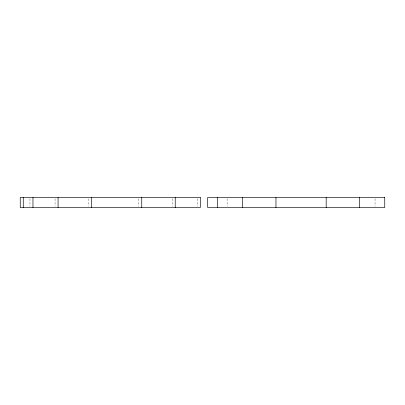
<?xml version="1.0" encoding="UTF-8"?>
<svg xmlns="http://www.w3.org/2000/svg" width="405" height="405" viewBox="0 0 405 405"><rect width="100%" height="100%" fill="white"/><g stroke="black" fill="none" stroke-linecap="round" stroke-linejoin="round"><path stroke-width="0.3" stroke-dasharray="2.02 1.52" d="M375.045 198.733L375.045 206.266M227.104 198.733L227.104 206.266M197.311 198.733L197.311 206.266M172.545 198.733L172.545 206.266M138.738 198.733L138.738 206.266M88.867 198.733L88.867 206.266M55.06 198.733L55.06 206.266M29.955 198.733L29.955 206.266"/><path stroke-width="0.61" d="M359.645 197.478L359.645 207.522M326.177 197.478L326.177 207.522M275.967 197.478L275.967 207.522M242.499 197.478L242.499 207.522M217.394 197.478L217.394 207.522M175.223 197.478L175.223 207.522M141.75 197.478L141.75 207.522M91.545 197.478L91.545 207.522M58.072 197.478L58.072 207.522M32.967 197.478L32.967 207.522M23.262 197.478L23.262 207.522M200.323 197.478L20.25 197.478L20.25 207.522L200.323 207.522L200.323 197.478M384.75 197.478L207.689 197.478L207.689 207.522L384.75 207.522L384.75 197.478"/></g></svg>
